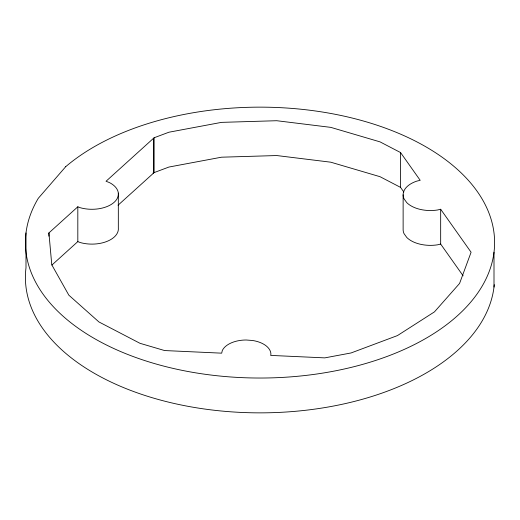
<?xml version="1.0" encoding="UTF-8"?>
<svg xmlns="http://www.w3.org/2000/svg" width="520" height="520" viewBox="0 0 520 520"><rect width="100%" height="100%" fill="white"/><g stroke="black" fill="none" stroke-linecap="round" stroke-linejoin="round"><path stroke-width="0.78" d="M48.913 232.934L77.818 206.785L80.093 207.675A26.448 15.268 0 0 0 113.828 202.579A26.448 15.268 0 0 0 109.48 182.605L106.041 181.259L154.115 137.767L168.935 132.216L221.514 122.369L276.718 120.718L330.785 127.367L380.022 141.869L400.556 152.555L420.193 180.317L416.78 181.129A27.3 15.763 0 0 0 404.06 198.861L406.79 202.657A27.3 15.763 0 0 0 437.496 210.002L440.668 209.242L471.088 252.239L459.57 283.452L434.447 311.883L397.443 335.589L351.065 352.957L324.772 357.877L270.66 355.407L270.913 354.282A24.739 14.28 0 0 0 252.577 340.49L246.175 340.002A24.739 14.28 0 0 0 222.281 350.591L221.696 353.165L164.6 350.551L139.977 343.304L98.917 321.939L68.835 295.165L51.779 264.803L48.913 232.934L48.913 236.171M51.922 265.038L77.818 241.612L77.818 206.785M118.059 205.212L154.115 172.594L168.935 167.044L221.514 157.196L276.718 155.545L330.785 162.195L380.022 176.696L400.556 187.382L403.825 192.01M463.132 275.821L440.668 244.069L437.496 244.829A27.3 15.763 0 0 1 406.79 237.484L404.06 233.688A27.3 15.763 0 0 1 403.13 229.606L403.13 194.779M153.042 172.998L153.524 173.128L153.524 138.3M77.818 241.612L80.093 242.502A26.448 15.268 0 0 0 118.326 227.942L118.326 193.115M494 252.239L494 287.066M440.668 209.242L440.668 244.069M400.556 152.555L400.556 187.382M154.115 137.767L154.115 172.594M26 232.934L26 267.761A234.598 135.441 0 0 0 245.349 412.594A234.598 135.441 0 0 0 494.26 284.674M65.709 166.68L38.298 198.296A234.598 135.441 0 0 0 284.167 377.312A234.598 135.441 0 0 0 461.272 173.004A234.598 135.441 0 0 0 65.709 166.68"/></g></svg>
